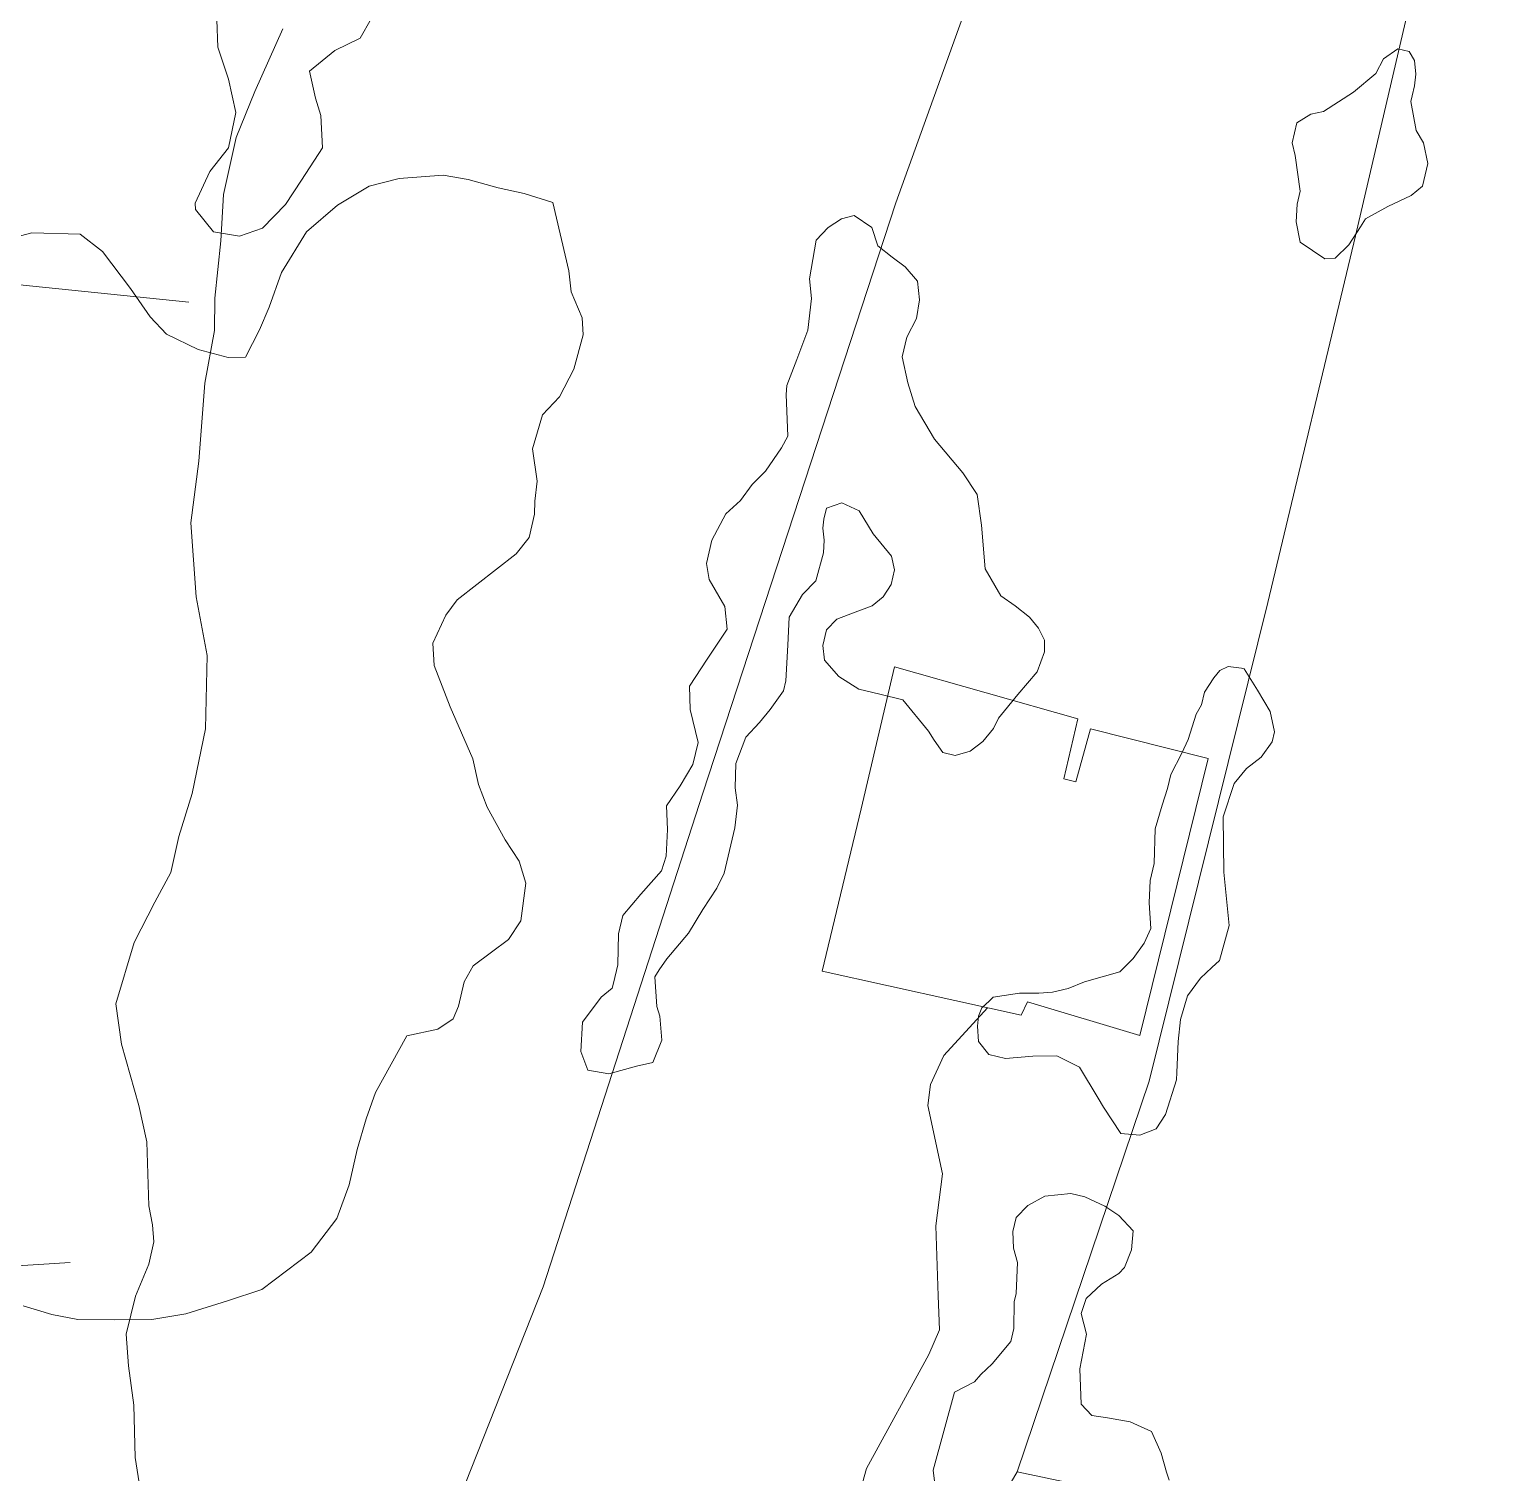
# Model space of a CAD drawing. Header units: metres. Extents: x 4652992 to 4879070, y 2074171 to 2309877.
# Drawn here: x 4654205.2 to 4654266.6, y 2307116.6 to 2307176.6 of the extents above; entities that cross this region are included whole.
import ezdxf

# ---------------------------------------------------------------- set-up
doc = ezdxf.new("R2010")
doc.units = ezdxf.units.M
doc.header["$MEASUREMENT"] = 0
doc.linetypes.add('DGN Style 3', pattern=[92.779933, 66.271381, -26.508552])
for name, color, linetype, lineweight in [('Level 1', 2, 'Continuous', 0), ('Level 20', 30, 'DGN Style 3', 0), ('Level 30', 5, 'Continuous', 0), ('Level 37', 3, 'Continuous', 0), ('Level 40', 1, 'Continuous', 0)]:
    doc.layers.add(name, color=color, linetype=linetype, lineweight=lineweight)

msp = doc.modelspace()

# ---------------------------------------------------------------- linework, layer by layer
at = {"layer": 'Level 1'}
msp.add_polyline3d([(4654209.95148, 2307114.928445, 1390.79), (4654209.591153, 2307117.215936, 1390.58), (4654209.536317, 2307119.38549, 1390.37), (4654209.314065, 2307121.024847, 1389.95), (4654209.219331, 2307122.347111, 1390), (4654209.598639, 2307123.918684, 1390), (4654210.162663, 2307125.257991, 1390), (4654210.371621, 2307126.181533, 1390), (4654210.316482, 2307126.881625, 1390), (4654210.163888, 2307127.675325, 1390), (4654210.069527, 2307130.334019, 1390), (4654209.740055, 2307131.844299, 1390), (4654209.023816, 2307134.399942, 1390), (4654208.781072, 2307136.081484, 1390), (4654209.549763, 2307138.629634, 1390), (4654210.406749, 2307140.296822, 1390), (4654211.069707, 2307141.530602, 1390), (4654211.409189, 2307143.030169, 1390), (4654211.957417, 2307144.816317, 1390), (4654212.518793, 2307147.507863, 1389.16), (4654212.578098, 2307150.550254, 1389), (4654212.125039, 2307152.997439, 1388.16), (4654211.897623, 2307156.076182, 1388), (4654212.235537, 2307158.627973, 1388), (4654212.489584, 2307161.868457, 1388), (4654212.89222, 2307164.07065, 1388), (4654212.906798, 2307165.406026, 1388), (4654213.157984, 2307167.786554, 1387.58), (4654213.26072, 2307169.72317, 1387.16), (4654213.795662, 2307172.086124, 1387.16), (4654214.561023, 2307174.001181, 1387), (4654215.7252, 2307176.601633, 1386.58)], dxfattribs=at)
at = {"layer": 'Level 20', "linetype": 'Continuous'}
msp.add_polyline3d([(4654239.667156, 2307115.568891, 1396.351384), (4654240.010728, 2307116.754493, 1396.251384), (4654242.592532, 2307121.49753, 1396.251384), (4654243.033467, 2307122.527132, 1396.151384), (4654242.985687, 2307123.942621, 1396.051384), (4654242.882064, 2307126.840303, 1395.751384), (4654243.163946, 2307129.002642, 1395.551384), (4654242.556023, 2307131.846923, 1395.251384), (4654242.670281, 2307132.715077, 1395.251384), (4654243.218368, 2307133.921291, 1395.051384), (4654245.042807, 2307135.909685, 1394.90278)], dxfattribs=at)
at = {"layer": 'Level 30', "color": 1}
msp.add_polyline3d([(4654248.2146, 2307145.427361, 1396.9), (4654248.703775, 2307145.309912, 1396.9), (4654249.31933, 2307147.503014, 1396.7), (4654254.214467, 2307146.27508, 1396.6), (4654251.366529, 2307134.765211, 1396.6), (4654246.697162, 2307136.16227, 1396.7), (4654246.435992, 2307135.600709, 1396.3), (4654238.16246, 2307137.435582, 1396.5), (4654239.789252, 2307144.17994, 1397.3), (4654241.174946, 2307150.088849, 1396.7), (4654248.790967, 2307147.926455, 1396.7), (4654248.2146, 2307145.427361, 1396.9)], dxfattribs=at)
at = {"layer": 'Level 37'}
for points in [[(4654222.058977, 2307112.959218, 1395.0514), (4654226.556093, 2307124.305838, 1396.0514), (4654233.201404, 2307144.833049, 1395.2514), (4654241.221437, 2307169.375522, 1393.3514), (4654248.471909, 2307189.505044, 1391.3514), (4654253.504337, 2307204.667501, 1387.6514), (4654254.289119, 2307208.180477, 1387.2861), (4654245.534378, 2307218.147738, 1383.920295), (4654242.903816, 2307221.439228, 1383.920295), (4654240.024467, 2307224.42584, 1383.920295), (4654234.675675, 2307229.573735, 1386.546), (4654228.113526, 2307234.488526, 1387.8612)], [(4654246.271359, 2307116.615882, 1398.0514), (4654251.763601, 2307132.856951, 1396.9514), (4654256.694603, 2307152.763316, 1395.9514), (4654260.345747, 2307168.006097, 1394.3514), (4654263.487066, 2307181.501829, 1393.7514), (4654266.619392, 2307195.124666, 1390.876377)], [(4654154.627, 2307171.500469, 1403.816983), (4654165.221292, 2307169.621902, 1402.154483), (4654178.102607, 2307168.618595, 1399.116983), (4654182.567211, 2307168.244825, 1397.404483), (4654191.527811, 2307167.32651, 1395.841983), (4654211.823249, 2307165.242474, 1389.679483)], [(4654143.51207, 2307129.250775, 1407.057296), (4654144.621917, 2307134.316977, 1406.544796), (4654166.552263, 2307128.701544, 1402.707296), (4654184.927412, 2307124.697875, 1398.257296), (4654192.547694, 2307124.525051, 1396.207296), (4654204.037065, 2307125.137474, 1393.282296), (4654206.881185, 2307125.320383, 1392.432296), (4654206.881185, 2307125.320383, 1392.282296)], [(4654224.825607, 2307066.986542, 1402.2514), (4654226.088783, 2307066.78096, 1402.1514), (4654232.7238, 2307081.50092, 1399.2514), (4654236.198605, 2307089.344798, 1398.5514), (4654238.178351, 2307094.757999, 1398.5514), (4654239.290484, 2307100.598486, 1398.0514), (4654239.453541, 2307104.933272, 1398.0514), (4654246.271359, 2307116.615882, 1398.0514), (4654261.501897, 2307113.409214, 1398.4514), (4654263.137952, 2307113.236228, 1398.5556), (4654261.933484, 2307107.913227, 1399.1556), (4654256.643914, 2307094.799239, 1400.3556), (4654255.668356, 2307095.066915, 1400.3556)]]:
    msp.add_polyline3d(points, dxfattribs=at)
at = {"layer": 'Level 40', "color": 3}
for points in [[(4654219.406581, 2307177.013679, 1389.580832), (4654218.940205, 2307176.218314, 1389.593332), (4654217.892225, 2307175.699319, 1389.605832), (4654216.840709, 2307174.848568, 1389.705832), (4654217.086885, 2307173.722944, 1389.943332), (4654217.30658, 2307173.007247, 1390.043332), (4654217.38314, 2307171.659351, 1390.118332), (4654216.506619, 2307170.316985, 1390.118332), (4654215.84795, 2307169.304566, 1390.105832), (4654214.884258, 2307168.31483, 1390.055832), (4654213.927641, 2307167.988606, 1389.993332), (4654212.846493, 2307168.166138, 1389.893332), (4654212.103002, 2307169.097391, 1389.730832), (4654212.091203, 2307169.361411, 1389.730832), (4654212.697831, 2307170.670865, 1389.693332), (4654213.469884, 2307171.657192, 1389.580832), (4654213.779484, 2307173.130019, 1389.455832), (4654213.471044, 2307174.507522, 1389.318332), (4654213.033883, 2307175.843381, 1389.318332), (4654212.979346, 2307176.972415, 1389.293332)], [(4654262.858056, 2307172.374853, 1397.5), (4654263.172437, 2307171.862595, 1397.5), (4654263.344882, 2307171.010151, 1397.5), (4654263.123135, 2307170.065325, 1397.5), (4654262.659663, 2307169.677656, 1397.5), (4654261.684496, 2307169.225818, 1397.5), (4654260.754263, 2307168.700824, 1397.5), (4654260.553605, 2307168.374793, 1397.5), (4654260.065827, 2307167.618781, 1397.5), (4654259.502096, 2307167.068159, 1397.5), (4654259.063041, 2307167.048911, 1397.5), (4654258.043452, 2307167.73047, 1397.5), (4654257.8709, 2307168.582763, 1397.5), (4654257.919565, 2307169.319565, 1397.5), (4654258.044219, 2307169.851003, 1397.5), (4654257.833851, 2307171.336295, 1397.5), (4654257.709568, 2307171.865226, 1397.5), (4654257.903485, 2307172.692029, 1397.5), (4654258.484496, 2307173.051514, 1397.5), (4654259.010103, 2307173.174763, 1397.5), (4654260.252498, 2307173.968098, 1396.4), (4654261.180882, 2307174.744762, 1396.4), (4654261.510135, 2307175.353004, 1396.4), (4654262.105961, 2307175.772222, 1396.4), (4654262.57687, 2307175.65905, 1396.4), (4654262.801782, 2307175.292548, 1396.4), (4654262.85344, 2307174.717737, 1396.4), (4654262.801256, 2307174.230384, 1396.4), (4654262.704093, 2307173.816338, 1396.4), (4654262.648572, 2307173.579744, 1396.4), (4654262.858056, 2307172.374853, 1397.5)], [(4654203.17811, 2307167.567662, 1400.283112), (4654205.285035, 2307168.11766, 1399.983112), (4654207.305397, 2307168.075674, 1399.808112), (4654208.226174, 2307167.345673, 1399.783112), (4654209.389009, 2307165.806736, 1399.758112), (4654210.208684, 2307164.629318, 1399.533112), (4654210.895005, 2307163.90628, 1399.258112), (4654212.215175, 2307163.272518, 1398.658112), (4654213.461399, 2307162.93823, 1398.008112), (4654214.174876, 2307162.962082, 1397.233112), (4654214.761934, 2307164.097722, 1396.183112), (4654215.163834, 2307165.040676, 1395.708112), (4654215.676946, 2307166.475789, 1395.008112), (4654216.71963, 2307168.165426, 1394.408112), (4654218.010055, 2307169.280176, 1393.908112), (4654219.319447, 2307170.061052, 1393.558112), (4654220.572606, 2307170.384171, 1393.433112), (4654222.398953, 2307170.528115, 1393.433112), (4654223.441052, 2307170.335015, 1393.433112), (4654224.687276, 2307170.000726, 1393.458112), (4654225.764133, 2307169.752543, 1393.533112), (4654226.955378, 2307169.383854, 1393.633112), (4654227.631808, 2307166.541386, 1394.4)], [(4654231.286157, 2307135.96334, 1398.7), (4654231.40551, 2307135.558734, 1398.7), (4654231.495271, 2307134.570474, 1398.7), (4654231.117156, 2307133.640849, 1398.7), (4654230.437792, 2307133.481678, 1398.7), (4654229.293634, 2307133.165552, 1398.7), (4654228.420452, 2307133.321402, 1398.7), (4654228.11913, 2307134.091836, 1398.7), (4654228.190098, 2307135.310005, 1398.7), (4654228.970427, 2307136.358004, 1398.7), (4654229.432196, 2307136.730567, 1398.7), (4654229.479794, 2307136.933987, 1398.7), (4654229.658292, 2307137.696832, 1398.7), (4654229.690547, 2307138.978262, 1398.7), (4654229.869059, 2307139.741192, 1398.7), (4654230.613821, 2307140.636844, 1398.7), (4654231.483775, 2307141.609947, 1398.7), (4654231.677299, 2307142.20821, 1398.7), (4654231.72459, 2307143.325168, 1398.7), (4654231.685492, 2307144.301732, 1398.7), (4654232.25454, 2307145.132348, 1398.7), (4654232.784841, 2307146.026049, 1398.7), (4654232.999173, 2307146.941916, 1398.7), (4654232.676772, 2307148.309168, 1398.7), (4654232.637693, 2307149.285996, 1398.7), (4654233.379665, 2307150.397847, 1398.7), (4654234.208101, 2307151.65028, 1398.7), (4654234.10646, 2307152.588557, 1398.7), (4654233.459135, 2307153.711679, 1398.7), (4654233.348607, 2307154.38337, 1398.7), (4654233.574913, 2307155.350558, 1398.7), (4654234.153041, 2307156.448386, 1398.7), (4654234.764154, 2307157.000643, 1398.7), (4654235.249805, 2307157.656055, 1397.9), (4654235.810863, 2307158.221127, 1397.9), (4654236.467372, 2307159.193978, 1397.9), (4654236.738923, 2307159.667127, 1397.9), (4654236.663912, 2307161.408026, 1397.9), (4654236.69667, 2307161.777059, 1397.9), (4654237.111418, 2307162.862036, 1397.9), (4654237.566171, 2307164.078421, 1397.3), (4654237.712337, 2307165.390705, 1397.3), (4654237.637479, 2307166.217172, 1397.3), (4654237.906122, 2307167.823614, 1397.3), (4654238.405079, 2307168.350615, 1397.3), (4654238.969822, 2307168.700106, 1397.3), (4654239.486789, 2307168.845448, 1397.3), (4654240.227967, 2307168.343939, 1397.3), (4654240.479073, 2307167.582834, 1397.3), (4654241.067808, 2307167.117972, 1397.3), (4654241.617676, 2307166.716358, 1397.3), (4654242.119735, 2307166.110628, 1397.3), (4654242.206442, 2307165.335196, 1397.3), (4654242.078008, 2307164.55758, 1397.3), (4654241.683649, 2307163.789982, 1397.3), (4654241.492489, 2307162.97361, 1397.3), (4654241.722642, 2307161.894409, 1397.3), (4654242.027469, 2307160.905103, 1397.3), (4654242.836983, 2307159.554122, 1398.4), (4654244.006433, 2307158.143409, 1398.4), (4654244.600074, 2307157.247653, 1398.4), (4654244.78204, 2307155.966659, 1398.4), (4654244.946095, 2307154.152162, 1398.4), (4654245.593333, 2307153.028567, 1398.4), (4654246.192836, 2307152.615675, 1398.4), (4654246.780392, 2307152.151875, 1398.4), (4654247.153188, 2307151.685874, 1398.4), (4654247.412637, 2307151.193321, 1398.4), (4654247.406638, 2307150.710744, 1398.4), (4654247.102373, 2307149.869586, 1398.4), (4654246.294099, 2307148.934399, 1398.4), (4654245.492497, 2307147.953056, 1399.6), (4654245.284072, 2307147.519951, 1399.6), (4654244.837462, 2307146.983005, 1399.6), (4654244.313451, 2307146.572021, 1399.6), (4654243.685236, 2307146.400781, 1399.6), (4654243.179083, 2307146.522309, 1399.6), (4654242.818793, 2307147.038254, 1399.6), (4654242.586531, 2307147.416106, 1399.6), (4654241.515375, 2307148.715497, 1399), (4654240.552829, 2307148.946616, 1399), (4654239.691592, 2307149.15341, 1399), (4654238.851154, 2307149.677586, 1399), (4654238.260988, 2307150.356604, 1399), (4654238.189355, 2307150.964863, 1399), (4654238.344203, 2307151.626229, 1399), (4654238.767315, 2307152.061989, 1399), (4654239.533184, 2307152.361716, 1399), (4654240.236485, 2307152.622736, 1399), (4654240.698381, 2307152.995474, 1399), (4654241.032119, 2307153.506481, 1399), (4654241.175112, 2307154.117055, 1399), (4654241.040935, 2307154.686722, 1399), (4654240.283364, 2307155.617149, 1398.3), (4654239.701489, 2307156.563883, 1398.3), (4654238.976475, 2307156.899407, 1398.3), (4654238.335082, 2307156.676838, 1398.3), (4654238.227762, 2307156.218413, 1398.3), (4654238.195011, 2307155.849688, 1398.3), (4654238.239849, 2307155.354743, 1398.3), (4654238.222044, 2307154.82106, 1398.3), (4654237.897088, 2307153.661848, 1398.3), (4654237.336371, 2307153.097217, 1398.3), (4654236.793652, 2307152.151774, 1398.3), (4654236.734247, 2307150.982765, 1398.3), (4654236.654036, 2307149.496149, 1398.3), (4654236.558677, 2307149.088817, 1398.3), (4654236.001083, 2307148.308494, 1398.3), (4654235.55381, 2307147.770588, 1398.3), (4654234.9813, 2307147.155226, 1398.3), (4654234.567016, 2307146.071748, 1398.3), (4654234.543438, 2307145.055836, 1398.3), (4654234.642058, 2307144.333223, 1398.3), (4654234.528989, 2307143.392651, 1398.3), (4654234.088152, 2307141.509438, 1398.3), (4654233.781175, 2307140.884325, 1398.3), (4654233.199938, 2307140.002564, 1398.3), (4654232.594907, 2307139.019068, 1398.3), (4654231.700697, 2307137.943809, 1398.3), (4654231.37882, 2307137.483635, 1398.3), (4654231.205976, 2307137.202669, 1398.3), (4654231.286157, 2307135.96334, 1398.7)], [(4654227.631808, 2307166.541386, 1394.4), (4654227.725643, 2307165.676091, 1394.4), (4654228.173073, 2307164.594775, 1394.4), (4654228.221374, 2307163.879874, 1394.4), (4654227.835046, 2307162.457953, 1394.4), (4654227.241667, 2307161.302237, 1394.4), (4654226.528159, 2307160.554069, 1394.4), (4654226.112208, 2307159.146137, 1396.3), (4654226.304394, 2307157.803763, 1398), (4654226.215274, 2307156.964041, 1398), (4654226.197634, 2307156.430095, 1398), (4654225.971297, 2307155.461943, 1398), (4654225.437424, 2307154.782939, 1398), (4654222.980739, 2307152.865042, 1398.9), (4654222.510175, 2307152.225665, 1398.9), (4654221.971398, 2307151.065329, 1398.9), (4654222.022642, 2307150.139543, 1398.9), (4654222.693199, 2307148.418558, 1400.7), (4654223.632443, 2307146.26466, 1402.5), (4654223.861437, 2307145.193916, 1402.5), (4654224.22676, 2307144.250877, 1402.5), (4654224.974845, 2307142.895275, 1402.5), (4654225.565456, 2307142.005165, 1402.5), (4654225.829869, 2307141.086494, 1402.5), (4654225.626107, 2307139.532012, 1402.5), (4654225.122463, 2307138.744371, 1402.5), (4654224.4141, 2307138.219662, 1402.5), (4654223.643514, 2307137.656469, 1402.5), (4654223.276249, 2307136.996498, 1402.5), (4654223.039671, 2307135.984589, 1402.5), (4654222.808738, 2307135.45226, 1402.5), (4654222.174534, 2307135.016728, 1402.5), (4654220.885019, 2307134.738477, 1402.5), (4654219.587065, 2307132.389002, 1399.208112)], [(4654256.260895, 2307149.106941, 1398.8), (4654256.798713, 2307148.231423, 1398.8), (4654256.970899, 2307147.381547, 1398.8), (4654256.874188, 2307146.969422, 1398.8), (4654256.415251, 2307146.333337, 1398.8), (4654255.808068, 2307145.857247, 1398.8), (4654255.290533, 2307145.235277, 1398.8), (4654254.84179, 2307143.850634, 1398.8), (4654254.858412, 2307141.54611, 1398.8), (4654255.088811, 2307139.334069, 1400.5), (4654254.68589, 2307137.880267, 1400.5), (4654254.369297, 2307137.58416, 1400.5), (4654253.894416, 2307137.140009, 1400.5), (4654253.350676, 2307136.402332, 1400.5), (4654253.05804, 2307135.418383, 1400.5), (4654252.968403, 2307134.509777, 1400.5), (4654252.913091, 2307133.220959, 1400.5), (4654252.902707, 2307132.913443, 1400.5), (4654252.441468, 2307131.474181, 1400.5), (4654252.056096, 2307130.884729, 1400.5), (4654251.374974, 2307130.614249, 1400.5), (4654250.587279, 2307130.679315, 1400.5), (4654249.858188, 2307131.784222, 1400.5), (4654249.634641, 2307132.147861, 1400.5), (4654248.860313, 2307133.439051, 1399.3), (4654247.919702, 2307133.913226, 1399.3), (4654246.927357, 2307133.903, 1399.3), (4654245.790292, 2307133.803307, 1399.3), (4654245.087382, 2307133.972017, 1399.3), (4654244.656671, 2307134.510115, 1399.3), (4654244.618762, 2307135.140258, 1399.3), (4654244.656661, 2307135.565905, 1399.3), (4654244.797938, 2307135.90464, 1399.3), (4654245.114955, 2307136.201198, 1399.3), (4654245.273466, 2307136.349479, 1399.3), (4654245.724877, 2307136.427455, 1399.3), (4654246.365815, 2307136.522048, 1399.3), (4654247.168706, 2307136.515657, 1399.3), (4654247.737281, 2307136.56551, 1399.3), (4654248.392014, 2307136.718907, 1399.3), (4654249.074333, 2307136.989911, 1399.3), (4654250.536821, 2307137.408272, 1400.4), (4654251.097768, 2307137.955888, 1400.4), (4654251.555519, 2307138.590325, 1400.4), (4654251.824026, 2307139.208188, 1400.4), (4654251.76572, 2307140.276732, 1400.4), (4654251.796856, 2307141.19979, 1400.4), (4654251.962163, 2307141.904562, 1400.4), (4654252.011056, 2307143.345894, 1399.4), (4654252.304166, 2307144.331719, 1399.4), (4654252.528306, 2307145.02349, 1399.4), (4654252.666276, 2307145.611708, 1399.4), (4654253.121378, 2307146.496627, 1399.4), (4654253.376534, 2307147.056756, 1399.4), (4654253.720591, 2307148.118212, 1399), (4654253.934482, 2307148.5021, 1399), (4654254.058755, 2307149.031878, 1399), (4654254.445132, 2307149.623097, 1399), (4654254.703851, 2307149.93407, 1399), (4654255.052196, 2307150.099155, 1399), (4654255.593596, 2307150.031326, 1399), (4654255.710837, 2307150.003171, 1399), (4654256.260895, 2307149.106941, 1398.8)], [(4654219.587065, 2307132.389002, 1399.208112), (4654219.199704, 2307131.301482, 1399.908112), (4654218.816771, 2307130.024655, 1400.433112), (4654218.483135, 2307128.548178, 1400.908112), (4654217.980133, 2307127.157807, 1401.258112), (4654216.908372, 2307125.757302, 1401.558112), (4654214.858348, 2307124.205683, 1401.758112), (4654213.430141, 2307123.73462, 1401.683112), (4654211.702389, 2307123.191379, 1401.508112), (4654210.279864, 2307122.954366, 1401.158112), (4654208.718303, 2307122.937684, 1400.908112), (4654207.211721, 2307122.955402, 1400.758112), (4654206.124753, 2307123.158844, 1400.633112), (4654204.933509, 2307123.527533, 1400.558112)], [(4654242.882606, 2307115.795987, 1402.3), (4654242.783068, 2307116.684944, 1402.3), (4654243.667876, 2307119.933378, 1402.3), (4654244.500391, 2307120.363346, 1401.2), (4654244.758054, 2307120.672913, 1401.2), (4654245.232165, 2307121.116254, 1401.2), (4654246.0052, 2307122.04501, 1401.2), (4654246.128898, 2307122.572471, 1401.2), (4654246.142665, 2307123.6835, 1401.2), (4654246.225135, 2307124.035171, 1401.2), (4654246.280143, 2307125.322136, 1401.2), (4654246.11179, 2307125.919777, 1401.2), (4654246.087752, 2307126.606643, 1401.2), (4654246.225212, 2307127.192857, 1401.2), (4654246.713172, 2307127.694978, 1401.2), (4654247.421061, 2307128.082411, 1401.2), (4654248.496626, 2307128.195841, 1401.2), (4654249.080781, 2307128.055652, 1401.2), (4654249.915748, 2307127.669498, 1401.2), (4654250.50329, 2307127.280802, 1401.2), (4654251.094216, 2307126.643614, 1401.2), (4654251.032243, 2307125.853529, 1401.2), (4654250.736633, 2307125.119545, 1401.2), (4654250.492642, 2307124.868518, 1401.2), (4654249.771033, 2307124.422538, 1401.2), (4654249.13876, 2307123.831315, 1401.2), (4654248.929109, 2307123.200614, 1401.2), (4654249.15922, 2307122.340604, 1401.2), (4654248.878327, 2307120.900914, 1402), (4654248.92819, 2307119.436509, 1403.2), (4654249.37012, 2307118.960105, 1403.2), (4654250.024503, 2307118.864829, 1403.2), (4654250.970092, 2307118.699684, 1403.2), (4654251.860815, 2307118.300794, 1403.2), (4654252.26493, 2307117.401408, 1403.2), (4654252.480845, 2307116.609563, 1401.1), (4654252.587284, 2307116.274549, 1401.1)]]:
    msp.add_polyline3d(points, dxfattribs=at)

doc.saveas('drawing.dxf')
